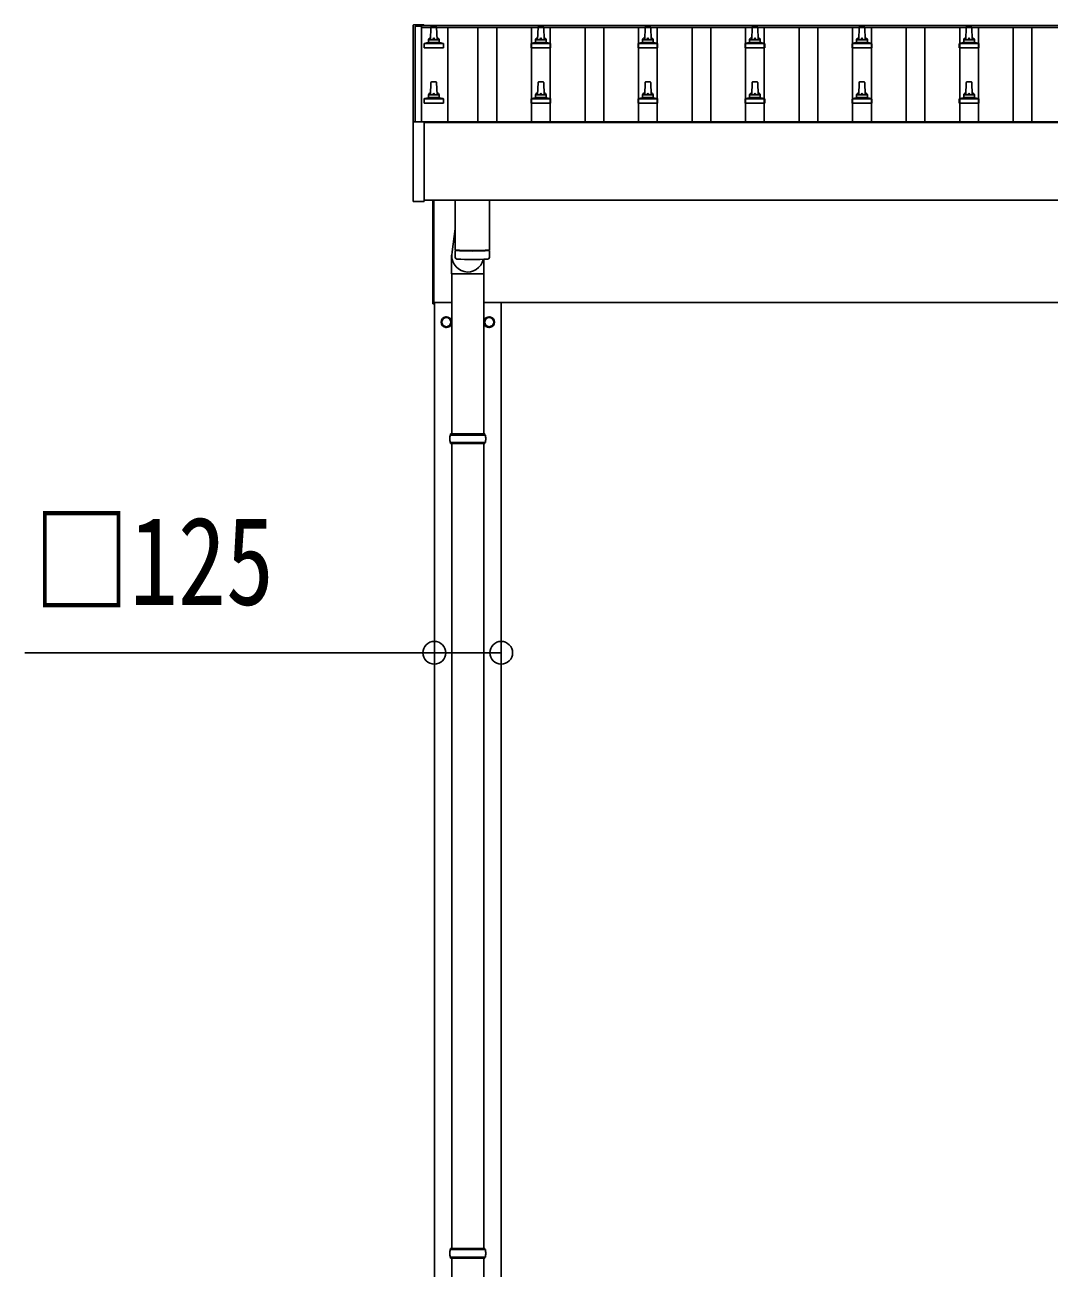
# Model space of a CAD drawing. Units: millimetres, scale not verified. Extents: x -21025 to 21025, y -14850 to 14850.
# Drawn here: x -16109 to -14195, y -9178 to -6854 of the extents above; entities that cross this region are included whole.
import ezdxf
from ezdxf.enums import TextEntityAlignment as Align

# ---------------------------------------------------------------- set-up
doc = ezdxf.new("R2010")
doc.units = ezdxf.units.MM
doc.header["$LTSCALE"] = 60
for name, color, linetype in [('0-5_YKK_13', 4, 'Continuous'), ('0-6_YKK_A1', 4, 'Continuous'), ('0-7_YKK_D', 6, 'Continuous')]:
    doc.layers.add(name, color=color, linetype=linetype)
doc.styles.add('ＭＳ ゴシック', font='')
doc.styles.get('ＭＳ ゴシック').set_extended_font_data('MS Gothic')

msp = doc.modelspace()

# ---------------------------------------------------------------- linework, layer by layer
at = {"layer": '0-5_YKK_13'}
for p, q in [((-15383.2, -6854.89), (-15383.2, -6855.49)), ((-15382.2, -6854.37), (-15364.2, -6854.37)), ((-15363.2, -6855.55), (-15363.2, -6854.89)), ((-15383.2, -6855.49), (-15383.2, -7036.16)), ((-15363.2, -6855.55), (-15363.2, -6855.49)), ((-15350.9, -6882.07), (-15350.17, -6858.55)), ((-15349.18, -6857.57), (-15340.63, -6857.57)), ((-15339.63, -6858.55), (-15338.9, -6882.07)), ((-15150.9, -6882.07), (-15150.17, -6858.55)), ((-15149.18, -6857.57), (-15140.63, -6857.57)), ((-15139.63, -6858.55), (-15138.9, -6882.07)), ((-14950.9, -6882.07), (-14950.17, -6858.55)), ((-14949.18, -6857.57), (-14940.63, -6857.57)), ((-14939.63, -6858.55), (-14938.9, -6882.07)), ((-14750.9, -6882.07), (-14750.17, -6858.55)), ((-14749.18, -6857.57), (-14740.63, -6857.57)), ((-14739.63, -6858.55), (-14738.9, -6882.07)), ((-14550.9, -6882.07), (-14550.17, -6858.55)), ((-14549.18, -6857.57), (-14540.63, -6857.57)), ((-14539.63, -6858.55), (-14538.9, -6882.07)), ((-14350.9, -6882.07), (-14350.17, -6858.55)), ((-14349.18, -6857.57), (-14340.63, -6857.57)), ((-14339.63, -6858.55), (-14338.9, -6882.07)), ((-15363.15, -6897.57), (-15363.15, -6889.86)), ((-15326.65, -6897.57), (-15363.15, -6897.57)), ((-15362.77, -6889.07), (-15327.03, -6889.07)), ((-15362.39, -6888.89), (-15355.67, -6887.26)), ((-15355.28, -6887.07), (-15334.52, -6887.07)), ((-15354.9, -6886.29), (-15354.9, -6882.07)), ((-15353.9, -6882.07), (-15335.9, -6882.07)), ((-15334.9, -6886.29), (-15334.9, -6882.07)), ((-15327.42, -6888.89), (-15334.14, -6887.26)), ((-15326.65, -6897.57), (-15326.65, -6889.86)), ((-15163.15, -6897.57), (-15163.15, -6889.86)), ((-15126.65, -6897.57), (-15163.15, -6897.57)), ((-15162.77, -6889.07), (-15127.03, -6889.07)), ((-15162.39, -6888.89), (-15155.67, -6887.26)), ((-15155.28, -6887.07), (-15134.52, -6887.07)), ((-15154.9, -6886.29), (-15154.9, -6882.07)), ((-15153.9, -6882.07), (-15135.9, -6882.07)), ((-15134.9, -6886.29), (-15134.9, -6882.07)), ((-15127.42, -6888.89), (-15134.14, -6887.26)), ((-15126.65, -6897.57), (-15126.65, -6889.86)), ((-14963.15, -6897.57), (-14963.15, -6889.86)), ((-14926.65, -6897.57), (-14963.15, -6897.57)), ((-14962.77, -6889.07), (-14927.03, -6889.07)), ((-14962.39, -6888.89), (-14955.67, -6887.26)), ((-14955.28, -6887.07), (-14934.52, -6887.07)), ((-14954.9, -6886.29), (-14954.9, -6882.07)), ((-14953.9, -6882.07), (-14935.9, -6882.07)), ((-14934.9, -6886.29), (-14934.9, -6882.07)), ((-14927.42, -6888.89), (-14934.14, -6887.26)), ((-14926.65, -6897.57), (-14926.65, -6889.86)), ((-14763.15, -6897.57), (-14763.15, -6889.86)), ((-14726.65, -6897.57), (-14763.15, -6897.57)), ((-14762.77, -6889.07), (-14727.03, -6889.07)), ((-14762.39, -6888.89), (-14755.67, -6887.26)), ((-14755.28, -6887.07), (-14734.52, -6887.07)), ((-14754.9, -6886.29), (-14754.9, -6882.07)), ((-14753.9, -6882.07), (-14735.9, -6882.07)), ((-14734.9, -6886.29), (-14734.9, -6882.07)), ((-14727.42, -6888.89), (-14734.14, -6887.26)), ((-14726.65, -6897.57), (-14726.65, -6889.86)), ((-14563.15, -6897.57), (-14563.15, -6889.86)), ((-14526.65, -6897.57), (-14563.15, -6897.57)), ((-14562.77, -6889.07), (-14527.03, -6889.07)), ((-14562.39, -6888.89), (-14555.67, -6887.26)), ((-14555.28, -6887.07), (-14534.52, -6887.07)), ((-14554.9, -6886.29), (-14554.9, -6882.07)), ((-14553.9, -6882.07), (-14535.9, -6882.07)), ((-14534.9, -6886.29), (-14534.9, -6882.07)), ((-14527.42, -6888.89), (-14534.14, -6887.26)), ((-14526.65, -6897.57), (-14526.65, -6889.86)), ((-14363.15, -6897.57), (-14363.15, -6889.86)), ((-14326.65, -6897.57), (-14363.15, -6897.57)), ((-14362.77, -6889.07), (-14327.03, -6889.07)), ((-14362.39, -6888.89), (-14355.67, -6887.26)), ((-14355.28, -6887.07), (-14334.52, -6887.07)), ((-14354.9, -6886.29), (-14354.9, -6882.07)), ((-14353.9, -6882.07), (-14335.9, -6882.07)), ((-14334.9, -6886.29), (-14334.9, -6882.07)), ((-14327.42, -6888.89), (-14334.14, -6887.26)), ((-14326.65, -6897.57), (-14326.65, -6889.86)), ((-15350.9, -6985.41), (-15350.17, -6961.88)), ((-15349.18, -6960.91), (-15340.63, -6960.91)), ((-15339.63, -6961.88), (-15338.9, -6985.41)), ((-15150.9, -6985.41), (-15150.17, -6961.88)), ((-15149.18, -6960.91), (-15140.63, -6960.91)), ((-15139.63, -6961.88), (-15138.9, -6985.41)), ((-14950.9, -6985.41), (-14950.17, -6961.88)), ((-14949.18, -6960.91), (-14940.63, -6960.91)), ((-14939.63, -6961.88), (-14938.9, -6985.41)), ((-14750.9, -6985.41), (-14750.17, -6961.88)), ((-14749.18, -6960.91), (-14740.63, -6960.91)), ((-14739.63, -6961.88), (-14738.9, -6985.41)), ((-14550.9, -6985.41), (-14550.17, -6961.88)), ((-14549.18, -6960.91), (-14540.63, -6960.91)), ((-14539.63, -6961.88), (-14538.9, -6985.41)), ((-14350.9, -6985.41), (-14350.17, -6961.88)), ((-14349.18, -6960.91), (-14340.63, -6960.91)), ((-14339.63, -6961.88), (-14338.9, -6985.41)), ((-15363.15, -7000.91), (-15363.15, -6993.19)), ((-15362.77, -6992.41), (-15327.03, -6992.41)), ((-15362.39, -6992.22), (-15355.67, -6990.59)), ((-15355.28, -6990.41), (-15334.52, -6990.41)), ((-15354.9, -6989.62), (-15354.9, -6985.41)), ((-15353.9, -6985.41), (-15335.9, -6985.41)), ((-15334.9, -6989.62), (-15334.9, -6985.41)), ((-15327.42, -6992.22), (-15334.14, -6990.59)), ((-15326.65, -7000.91), (-15326.65, -6993.19)), ((-15163.15, -7000.91), (-15163.15, -6993.19)), ((-15162.77, -6992.41), (-15127.03, -6992.41)), ((-15162.39, -6992.22), (-15155.67, -6990.59)), ((-15155.28, -6990.41), (-15134.52, -6990.41)), ((-15154.9, -6989.62), (-15154.9, -6985.41)), ((-15153.9, -6985.41), (-15135.9, -6985.41)), ((-15134.9, -6989.62), (-15134.9, -6985.41)), ((-15127.42, -6992.22), (-15134.14, -6990.59)), ((-15126.65, -7000.91), (-15126.65, -6993.19)), ((-14963.15, -7000.91), (-14963.15, -6993.19)), ((-14962.77, -6992.41), (-14927.03, -6992.41)), ((-14962.39, -6992.22), (-14955.67, -6990.59)), ((-14955.28, -6990.41), (-14934.52, -6990.41)), ((-14954.9, -6989.62), (-14954.9, -6985.41)), ((-14953.9, -6985.41), (-14935.9, -6985.41)), ((-14934.9, -6989.62), (-14934.9, -6985.41)), ((-14927.42, -6992.22), (-14934.14, -6990.59)), ((-14926.65, -7000.91), (-14926.65, -6993.19)), ((-14763.15, -7000.91), (-14763.15, -6993.19)), ((-14762.77, -6992.41), (-14727.03, -6992.41)), ((-14762.39, -6992.22), (-14755.67, -6990.59)), ((-14755.28, -6990.41), (-14734.52, -6990.41)), ((-14754.9, -6989.62), (-14754.9, -6985.41)), ((-14753.9, -6985.41), (-14735.9, -6985.41)), ((-14734.9, -6989.62), (-14734.9, -6985.41)), ((-14727.42, -6992.22), (-14734.14, -6990.59)), ((-14726.65, -7000.91), (-14726.65, -6993.19)), ((-14563.15, -7000.91), (-14563.15, -6993.19)), ((-14562.77, -6992.41), (-14527.03, -6992.41)), ((-14562.39, -6992.22), (-14555.67, -6990.59)), ((-14555.28, -6990.41), (-14534.52, -6990.41)), ((-14554.9, -6989.62), (-14554.9, -6985.41)), ((-14553.9, -6985.41), (-14535.9, -6985.41)), ((-14534.9, -6989.62), (-14534.9, -6985.41)), ((-14527.42, -6992.22), (-14534.14, -6990.59)), ((-14526.65, -7000.91), (-14526.65, -6993.19)), ((-14363.15, -7000.91), (-14363.15, -6993.19)), ((-14362.77, -6992.41), (-14327.03, -6992.41)), ((-14362.39, -6992.22), (-14355.67, -6990.59)), ((-14355.28, -6990.41), (-14334.52, -6990.41)), ((-14354.9, -6989.62), (-14354.9, -6985.41)), ((-14353.9, -6985.41), (-14335.9, -6985.41)), ((-14334.9, -6989.62), (-14334.9, -6985.41)), ((-14327.42, -6992.22), (-14334.14, -6990.59)), ((-14326.65, -7000.91), (-14326.65, -6993.19)), ((-15326.65, -7000.91), (-15363.15, -7000.91)), ((-15126.65, -7000.91), (-15163.15, -7000.91)), ((-14926.65, -7000.91), (-14963.15, -7000.91)), ((-14726.65, -7000.91), (-14763.15, -7000.91)), ((-14526.65, -7000.91), (-14563.15, -7000.91)), ((-14326.65, -7000.91), (-14363.15, -7000.91)), ((-15383.2, -7036.16), (-15383.2, -7184.16)), ((-15382.2, -7035.66), (-15382.7, -7035.66)), ((-15364.2, -7035.66), (-15382.2, -7035.66)), ((-15363.7, -7035.66), (-15364.2, -7035.66)), ((-15363.2, -7184.16), (-15363.2, -7036.16)), ((-15382.7, -7184.66), (-15363.7, -7184.66)), ((-15346.9, -7375.5), (-15346.9, -7182.03)), ((-15344.9, -7182.03), (-15344.9, -7375.5)), ((-15304.9, -7182.03), (-15304.9, -7275.01)), ((-15240.9, -7182.03), (-15240.9, -7275.01)), ((-15304.9, -7235.43), (-15310.83, -7278.44)), ((-15311.55, -7319.52), (-15311.55, -7284.85)), ((-15304.7, -7288.99), (-15304.93, -7276.01)), ((-15300.43, -7275.29), (-15300.41, -7276.29)), ((-15251.25, -7319.52), (-15251.25, -7292.51)), ((-15245.38, -7275.29), (-15245.39, -7276.29)), ((-15240.87, -7276.01), (-15241.1, -7288.99)), ((-15311.55, -7319.52), (-15281.4, -7319.52)), ((-15311.4, -7319.52), (-15311.4, -7619)), ((-15251.25, -7319.52), (-15281.4, -7319.52)), ((-15251.4, -7319.52), (-15251.4, -7619)), ((-15344.9, -7375.5), (-15346.9, -7375.5)), ((-15312.8, -7409.75), (-15312.9, -7409.75)), ((-15312.8, -7410.25), (-15312.9, -7410.25)), ((-15232.8, -7409.75), (-15232.9, -7409.75)), ((-15232.8, -7410.25), (-15232.9, -7410.25)), ((-15248.4, -7621), (-15314.4, -7621)), ((-15249.4, -7619), (-15313.4, -7619)), ((-15313.4, -7619), (-15313.4, -7621)), ((-15249.4, -7619), (-15249.4, -7621)), ((-15248.4, -7635), (-15314.4, -7635)), ((-15313.4, -7637), (-15313.4, -7635)), ((-15249.4, -7637), (-15313.4, -7637)), ((-15311.4, -7637), (-15311.4, -9141.5)), ((-15251.4, -7637), (-15251.4, -9141.5)), ((-15249.4, -7637), (-15249.4, -7635)), ((-15248.4, -9143.49), (-15314.4, -9143.49)), ((-15249.4, -9141.49), (-15313.4, -9141.49)), ((-15313.4, -9141.49), (-15313.4, -9143.49)), ((-15249.4, -9141.49), (-15249.4, -9143.49)), ((-15248.4, -9157.49), (-15314.4, -9157.49)), ((-15313.4, -9159.49), (-15313.4, -9157.49)), ((-15249.4, -9159.49), (-15313.4, -9159.49)), ((-15311.4, -9159.49), (-15311.4, -10664)), ((-15251.4, -9159.49), (-15251.4, -10664)), ((-15249.4, -9159.49), (-15249.4, -9157.49))]:
    msp.add_line(p, q, dxfattribs=at)
for points in [[(-15383.2, -6854.89), (-15383.17, -6854.7), (-15383.09, -6854.57), (-15383.01, -6854.49), (-15382.92, -6854.43), (-15382.84, -6854.4), (-15382.79, -6854.39), (-15382.75, -6854.39), (-15382.71, -6854.38), (-15382.52, -6854.37), (-15382.34, -6854.37), (-15382.2, -6854.37)], [(-15364.2, -6854.37), (-15364.01, -6854.37), (-15363.84, -6854.37), (-15363.7, -6854.38), (-15363.63, -6854.39), (-15363.57, -6854.4), (-15363.48, -6854.44), (-15363.35, -6854.54), (-15363.26, -6854.67), (-15363.25, -6854.69)]]:
    msp.add_lwpolyline(points, dxfattribs=at)
for points in [[(-15321.4, -7400.19), (-15329.9, -7405.09), (-15329.9, -7414.91), (-15321.4, -7419.81), (-15312.9, -7414.91), (-15312.9, -7405.09)], [(-15241.4, -7400.19), (-15249.9, -7405.09), (-15249.9, -7414.91), (-15241.4, -7419.81), (-15232.9, -7414.91), (-15232.9, -7405.09)]]:
    msp.add_lwpolyline(points, close=True, dxfattribs=at)
for centre in [(-15321.4, -7410), (-15241.4, -7410)]:
    msp.add_circle(centre, 8.5, dxfattribs=at)
for centre, radius, start, end in [((-15363.7, -6854.89), 0.499, 0.00068, 23.5008), ((-15349.18, -6858.57), 1, 90, 178.60509), ((-15340.63, -6858.57), 1, 1.39491, 90), ((-15149.18, -6858.57), 1, 90, 178.60509), ((-15140.63, -6858.57), 1, 1.39491, 90), ((-14949.18, -6858.57), 1, 90, 178.60509), ((-14940.63, -6858.57), 1, 1.39491, 90), ((-14749.18, -6858.57), 1, 90, 178.60509), ((-14740.63, -6858.57), 1, 1.39491, 90), ((-14549.18, -6858.57), 1, 90, 178.60509), ((-14540.63, -6858.57), 1, 1.39491, 90), ((-14349.18, -6858.57), 1, 90, 178.60509), ((-14340.63, -6858.57), 1, 1.39491, 90), ((-15362.15, -6889.86), 1, 103.62699, 180), ((-15355.9, -6886.29), 1, 283.62699, 0), ((-15350.82, -6882.71), 4.13, 90, 171.17633), ((-15353.9, -6883.07), 1, 90, 180), ((-15341.57, -6882.07), 4.83, 133.60282, 180), ((-15348.23, -6882.07), 4.83, 0, 46.39718), ((-15338.99, -6882.71), 4.13, 8.82367, 90), ((-15335.9, -6883.07), 1, 0, 90), ((-15333.9, -6886.29), 1, 180, 256.37301), ((-15327.65, -6889.86), 1, 0, 76.37301), ((-15162.15, -6889.86), 1, 103.62699, 180), ((-15155.9, -6886.29), 1, 283.62699, 0), ((-15150.82, -6882.71), 4.13, 90, 171.17633), ((-15153.9, -6883.07), 1, 90, 180), ((-15141.57, -6882.07), 4.83, 133.60282, 180), ((-15148.23, -6882.07), 4.83, 0, 46.39718), ((-15138.99, -6882.71), 4.13, 8.82367, 90), ((-15135.9, -6883.07), 1, 0, 90), ((-15133.9, -6886.29), 1, 180, 256.37301), ((-15127.65, -6889.86), 1, 0, 76.37301), ((-14962.15, -6889.86), 1, 103.62699, 180), ((-14955.9, -6886.29), 1, 283.62699, 0), ((-14950.82, -6882.71), 4.13, 90, 171.17633), ((-14953.9, -6883.07), 1, 90, 180), ((-14941.57, -6882.07), 4.83, 133.60282, 180), ((-14948.23, -6882.07), 4.83, 0, 46.39718), ((-14938.99, -6882.71), 4.13, 8.82367, 90), ((-14935.9, -6883.07), 1, 0, 90), ((-14933.9, -6886.29), 1, 180, 256.37301), ((-14927.65, -6889.86), 1, 0, 76.37301), ((-14762.15, -6889.86), 1, 103.62699, 180), ((-14755.9, -6886.29), 1, 283.62699, 0), ((-14750.82, -6882.71), 4.13, 90, 171.17633), ((-14753.9, -6883.07), 1, 90, 180), ((-14741.57, -6882.07), 4.83, 133.60282, 180), ((-14748.23, -6882.07), 4.83, 0, 46.39718), ((-14738.99, -6882.71), 4.13, 8.82367, 90), ((-14735.9, -6883.07), 1, 0, 90), ((-14733.9, -6886.29), 1, 180, 256.37301), ((-14727.65, -6889.86), 1, 0, 76.37301), ((-14562.15, -6889.86), 1, 103.62699, 180), ((-14555.9, -6886.29), 1, 283.62699, 0), ((-14550.82, -6882.71), 4.13, 90, 171.17633), ((-14553.9, -6883.07), 1, 90, 180), ((-14541.57, -6882.07), 4.83, 133.60282, 180), ((-14548.23, -6882.07), 4.83, 0, 46.39718), ((-14538.99, -6882.71), 4.13, 8.82367, 90), ((-14535.9, -6883.07), 1, 0, 90), ((-14533.9, -6886.29), 1, 180, 256.37301), ((-14527.65, -6889.86), 1, 0, 76.37301), ((-14362.15, -6889.86), 1, 103.62699, 180), ((-14355.9, -6886.29), 1, 283.62699, 0), ((-14350.82, -6882.71), 4.13, 90, 171.17633), ((-14353.9, -6883.07), 1, 90, 180), ((-14341.57, -6882.07), 4.83, 133.60282, 180), ((-14348.23, -6882.07), 4.83, 0, 46.39718), ((-14338.99, -6882.71), 4.13, 8.82367, 90), ((-14335.9, -6883.07), 1, 0, 90), ((-14333.9, -6886.29), 1, 180, 256.37301), ((-14327.65, -6889.86), 1, 0, 76.37301), ((-15349.18, -6961.91), 1, 90, 178.60509), ((-15340.63, -6961.91), 1, 1.39491, 90), ((-15149.18, -6961.91), 1, 90, 178.60509), ((-15140.63, -6961.91), 1, 1.39491, 90), ((-14949.18, -6961.91), 1, 90, 178.60509), ((-14940.63, -6961.91), 1, 1.39491, 90), ((-14749.18, -6961.91), 1, 90, 178.60509), ((-14740.63, -6961.91), 1, 1.39491, 90), ((-14549.18, -6961.91), 1, 90, 178.60509), ((-14540.63, -6961.91), 1, 1.39491, 90), ((-14349.18, -6961.91), 1, 90, 178.60509), ((-14340.63, -6961.91), 1, 1.39491, 90), ((-15362.15, -6993.19), 1, 103.62699, 180), ((-15355.9, -6989.62), 1, 283.62699, 0), ((-15350.82, -6986.04), 4.13, 90, 171.17633), ((-15353.9, -6986.41), 1, 90, 180), ((-15341.57, -6985.41), 4.83, 133.60282, 180), ((-15348.23, -6985.41), 4.83, 0, 46.39718), ((-15338.99, -6986.04), 4.13, 8.82367, 90), ((-15335.9, -6986.41), 1, 0, 90), ((-15333.9, -6989.62), 1, 180, 256.37301), ((-15327.65, -6993.19), 1, 0, 76.37301), ((-15162.15, -6993.19), 1, 103.62699, 180), ((-15155.9, -6989.62), 1, 283.62699, 0), ((-15150.82, -6986.04), 4.13, 90, 171.17633), ((-15153.9, -6986.41), 1, 90, 180), ((-15141.57, -6985.41), 4.83, 133.60282, 180), ((-15148.23, -6985.41), 4.83, 0, 46.39718), ((-15138.99, -6986.04), 4.13, 8.82367, 90), ((-15135.9, -6986.41), 1, 0, 90), ((-15133.9, -6989.62), 1, 180, 256.37301), ((-15127.65, -6993.19), 1, 0, 76.37301), ((-14962.15, -6993.19), 1, 103.62699, 180), ((-14955.9, -6989.62), 1, 283.62699, 0), ((-14950.82, -6986.04), 4.13, 90, 171.17633), ((-14953.9, -6986.41), 1, 90, 180), ((-14941.57, -6985.41), 4.83, 133.60282, 180), ((-14948.23, -6985.41), 4.83, 0, 46.39718), ((-14938.99, -6986.04), 4.13, 8.82367, 90), ((-14935.9, -6986.41), 1, 0, 90), ((-14933.9, -6989.62), 1, 180, 256.37301), ((-14927.65, -6993.19), 1, 0, 76.37301), ((-14762.15, -6993.19), 1, 103.62699, 180), ((-14755.9, -6989.62), 1, 283.62699, 0), ((-14750.82, -6986.04), 4.13, 90, 171.17633), ((-14753.9, -6986.41), 1, 90, 180), ((-14741.57, -6985.41), 4.83, 133.60282, 180), ((-14748.23, -6985.41), 4.83, 0, 46.39718), ((-14738.99, -6986.04), 4.13, 8.82367, 90), ((-14735.9, -6986.41), 1, 0, 90), ((-14733.9, -6989.62), 1, 180, 256.37301), ((-14727.65, -6993.19), 1, 0, 76.37301), ((-14562.15, -6993.19), 1, 103.62699, 180), ((-14555.9, -6989.62), 1, 283.62699, 0), ((-14550.82, -6986.04), 4.13, 90, 171.17633), ((-14553.9, -6986.41), 1, 90, 180), ((-14541.57, -6985.41), 4.83, 133.60282, 180), ((-14548.23, -6985.41), 4.83, 0, 46.39718), ((-14538.99, -6986.04), 4.13, 8.82367, 90), ((-14535.9, -6986.41), 1, 0, 90), ((-14533.9, -6989.62), 1, 180, 256.37301), ((-14527.65, -6993.19), 1, 0, 76.37301), ((-14362.15, -6993.19), 1, 103.62699, 180), ((-14355.9, -6989.62), 1, 283.62699, 0), ((-14350.82, -6986.04), 4.13, 90, 171.17633), ((-14353.9, -6986.41), 1, 90, 180), ((-14341.57, -6985.41), 4.83, 133.60282, 180), ((-14348.23, -6985.41), 4.83, 0, 46.39718), ((-14338.99, -6986.04), 4.13, 8.82367, 90), ((-14335.9, -6986.41), 1, 0, 90), ((-14333.9, -6989.62), 1, 180, 256.37301), ((-14327.65, -6993.19), 1, 0, 76.37301), ((-15382.7, -7036.16), 0.5, 90, 180), ((-15363.7, -7036.16), 0.5, 0, 90), ((-15382.7, -7184.16), 0.5, 180, 270), ((-15363.7, -7184.16), 0.5, 270, 0), ((-15272.9, -6795.27), 480.8, 266.18381, 273.81619), ((-15272.9, -6796.27), 480.8, 266.18381, 273.81619), ((-15301.28, -7288.75), 3.43, 183.91307, 262.91645), ((-15272.91, -6773.29), 519.67, 266.82357, 273.17802), ((-15244.52, -7288.75), 3.43, 277.00994, 356.09787), ((-15321.4, -7410), 10, 9.93637, 350.95677), ((-15321.4, -7410), 8.6, 171.25399, 188.74601), ((-15321.4, -7410), 8.6, 111.25399, 128.74601), ((-15321.4, -7410), 8.6, 51.25399, 68.74601), ((-15321.4, -7410), 8.6, 1.66581, 8.74601), ((-15321.4, -7410), 8.6, 351.25399, 358.33419), ((-15241.4, -7410), 10, 189.04323, 170.06363), ((-15241.4, -7410), 8.6, 171.25399, 188.74601), ((-15241.4, -7410), 8.6, 111.25399, 128.74601), ((-15241.4, -7410), 8.6, 51.25399, 68.74601), ((-15241.4, -7410), 8.6, 1.66581, 8.74601), ((-15241.4, -7410), 8.6, 351.25399, 358.33419), ((-15321.4, -7410), 8.6, 231.25399, 248.74601), ((-15321.4, -7410), 8.6, 291.25399, 308.74601), ((-15241.4, -7410), 8.6, 231.25399, 248.74601), ((-15241.4, -7410), 8.6, 291.25399, 308.74601), ((-15265.65, -7628), 49.25, 171.82876, 180.00002), ((-15297.15, -7628), 49.25, 359.99998, 8.17124), ((-15265.65, -7628), 49.25, 180.00002, 188.17127), ((-15297.15, -7628), 49.25, 351.82873, 359.99998), ((-15265.65, -9150.49), 49.25, 171.82876, 180.00002), ((-15265.65, -9150.49), 49.25, 180.00002, 188.17127), ((-15297.15, -9150.49), 49.25, 359.99998, 8.17124), ((-15297.15, -9150.49), 49.25, 351.82873, 359.99998)]:
    msp.add_arc(centre, radius, start, end, dxfattribs=at)
msp.add_ellipse((-15281.4, -7284.85), major_axis=(0, -31.56), ratio=0.952301, start_param=4.5078437, end_param=7.6077496, dxfattribs=at)
at = {"layer": '0-6_YKK_A1'}
for p, q in [((-15379.9, -6856.52), (-15367.9, -6856.52)), ((-15379.9, -7035.66), (-15379.9, -6856.52)), ((-15367.9, -6855.55), (-9967.4, -6855.55)), ((-15367.9, -6855.55), (-15367.9, -6859.14)), ((-15367.9, -6856.52), (-15367.9, -7035.66)), ((-15367.9, -6859.14), (-9944.9, -6859.14)), ((-15318.4, -6859.14), (-15318.4, -7035.6)), ((-15262.4, -7035.6), (-15262.4, -6859.14)), ((-15227.4, -7035.6), (-15227.4, -6859.14)), ((-15162.4, -7035.6), (-15162.4, -6859.14)), ((-15127.4, -7035.6), (-15127.4, -6859.14)), ((-15062.4, -7035.6), (-15062.4, -6859.14)), ((-15027.4, -7035.6), (-15027.4, -6859.14)), ((-14962.4, -7035.6), (-14962.4, -6859.14)), ((-14927.4, -7035.6), (-14927.4, -6859.14)), ((-14862.4, -7035.6), (-14862.4, -6859.14)), ((-14827.4, -7035.6), (-14827.4, -6859.14)), ((-14762.4, -7035.6), (-14762.4, -6859.14)), ((-14727.4, -7035.6), (-14727.4, -6859.14)), ((-14662.4, -7035.6), (-14662.4, -6859.14)), ((-14627.4, -7035.6), (-14627.4, -6859.14)), ((-14562.4, -7035.6), (-14562.4, -6859.14)), ((-14527.4, -7035.6), (-14527.4, -6859.14)), ((-14462.4, -7035.6), (-14462.4, -6859.14)), ((-14427.4, -7035.6), (-14427.4, -6859.14)), ((-14362.4, -7035.6), (-14362.4, -6859.14)), ((-14327.4, -7035.6), (-14327.4, -6859.14)), ((-14262.4, -7035.6), (-14262.4, -6859.14)), ((-14227.4, -7035.6), (-14227.4, -6859.14)), ((-15367.9, -7035.6), (-9954.9, -7035.6)), ((-15363.2, -7037.15), (-9954.9, -7037.15)), ((-9954.9, -7182.03), (-15363.2, -7182.03)), ((-15344.9, -7373), (-15311.07, -7373)), ((-15343.9, -7373), (-15343.9, -11373)), ((-9959.9, -7373), (-15250.86, -7373)), ((-15218.9, -11373), (-15218.9, -7373))]:
    msp.add_line(p, q, dxfattribs=at)
at = {"layer": '0-7_YKK_D'}
msp.add_line((-15343.9, -8028), (-15343.9, -8029), dxfattribs=at)
msp.add_lwpolyline([(-15218.9, -8028), (-15343.9, -8028), (-16108.9, -8028)], dxfattribs=at)
for centre in [(-15343.9, -8028), (-15218.9, -8028)]:
    msp.add_circle(centre, 21.25, dxfattribs=at)

# ---------------------------------------------------------------- texts
at = {"layer": '0-7_YKK_D', "style": 'ＭＳ ゴシック', "width": 0.8}
msp.add_text('□125', height=165, dxfattribs=at).set_placement((-16092.9, -7988), align=Align.BOTTOM_LEFT)

doc.saveas('drawing.dxf')
